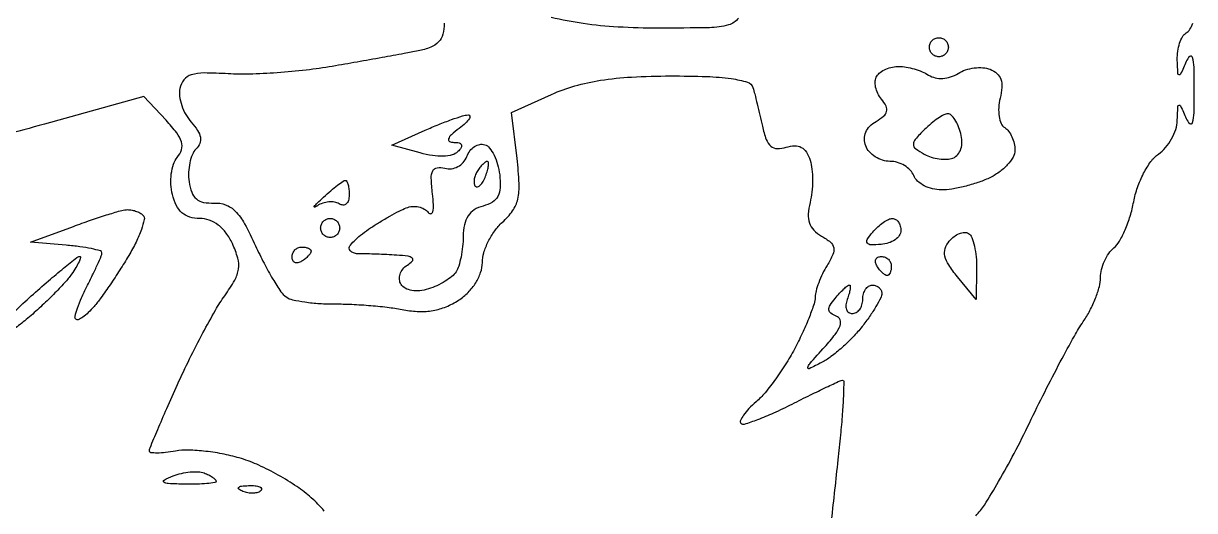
# Model space of a CAD drawing. Extents: x 0 to 102, y 0 to 135.
# Drawn here: x 91.09 to 101.51, y 109.84 to 114.17 of the extents above; entities that cross this region are included whole.
import ezdxf

# ---------------------------------------------------------------- set-up
doc = ezdxf.new("R2010")
doc.units = 0
doc.header["$MEASUREMENT"] = 0

msp = doc.modelspace()

# ---------------------------------------------------------------- linework, layer by layer
for points in [[(97.453043, 114.215736, -0.172244), (97.365004, 114.154346, -0.062151), (97.195646, 114.129852, -0.004873), (96.738825, 114.1254, -0.014271), (96.381931, 114.135589, -0.021294), (96.071315, 114.166649, -0.023404), (95.788332, 114.220791, -0.024337)], [(94.8366, 114.169429, -0.064385), (94.823933, 114.071466, -0.125723), (94.785925, 114.003087, -0.11105), (94.716011, 113.956058, -0.043712), (94.60395, 113.923398, -0.00349), (94.480063, 113.89967, -0.000948), (94.283793, 113.863881, -0.000959), (94.060939, 113.824123, -0.000996), (93.840755, 113.785728, -0.014342), (93.608592, 113.752546, -0.010503), (93.349406, 113.728561, -0.01063), (93.102799, 113.716218, -0.023034), (92.913098, 113.719502, 0.013995), (92.700049, 113.727043, 0.075153), (92.585452, 113.710586, 0.150755), (92.520599, 113.666983, 0.120136), (92.484477, 113.590355, 0.083914), (92.482106, 113.520516, 0.047962), (92.50134, 113.438127, 0.046189), (92.537513, 113.356583, 0.056494), (92.586129, 113.28887, -0.038169), (92.642727, 113.215834, -0.101813), (92.667057, 113.154926, -0.139519), (92.661671, 113.101321, -0.102357), (92.628682, 113.051122, 0.098671), (92.59594, 113.002082, 0.045255), (92.573008, 112.928349, 0.042436), (92.562258, 112.84367, 0.045532), (92.566387, 112.760407, 0.054158), (92.590286, 112.666328, 0.127028), (92.631512, 112.607302, 0.131417), (92.695136, 112.576797, 0.059907), (92.78785, 112.570661, -0.103237), (92.8918, 112.554722, -0.110759), (92.977732, 112.498604, -0.068216), (93.060007, 112.387042, -0.018427), (93.158231, 112.189961, 0.012841), (93.233044, 112.035559, 0.015583), (93.311283, 111.89504, 0.014218), (93.383476, 111.78182, 0.09607), (93.430381, 111.735123, 0.093596), (93.487802, 111.710508, 0.019199), (93.596822, 111.690677, 0.019584), (93.727186, 111.677284, 0.017307), (93.8637, 111.673378, -0.013403), (94.013325, 111.670266, -0.009076), (94.183508, 111.659059, -0.009149), (94.347652, 111.642225, -0.018009), (94.477209, 111.62178, 0.039783), (94.612381, 111.606439, 0.051586), (94.736731, 111.615108, 0.053577), (94.852892, 111.648477, 0.048352), (94.963659, 111.706625, 0.05286), (95.048547, 111.776069, 0.0542), (95.116186, 111.861231, 0.057869), (95.160162, 111.952895, 0.083117), (95.175, 112.041538, -0.073926), (95.187927, 112.128494, -0.041895), (95.227392, 112.227614, -0.040757), (95.285096, 112.322985, -0.05265), (95.353355, 112.399138, 0.056311), (95.443951, 112.501709, 0.096766), (95.490088, 112.605564, 0.068515), (95.502271, 112.743163, 0.017271), (95.483575, 112.967773), (95.43544, 113.375245), (95.79167, 113.536965, -0.037811), (95.996948, 113.612029, -0.030365), (96.226815, 113.662051, -0.024896), (96.502149, 113.690729, -0.012838), (96.848505, 113.700542, -0.008846), (97.171378, 113.695686, -0.027014), (97.38961, 113.676707, -0.036906), (97.532178, 113.645642, -0.250987), (97.581689, 113.59665, -0.011062), (97.597643, 113.540477, -0.003118), (97.620027, 113.452211, -0.003141), (97.644083, 113.352111, -0.00331), (97.666452, 113.253443, 0.031285), (97.699901, 113.136628, 0.127291), (97.740968, 113.075905, 0.18121), (97.79744, 113.054364, 0.078462), (97.878195, 113.066629, -0.068157), (97.953511, 113.079653, -0.133685), (98.012297, 113.065847, -0.129923), (98.057057, 113.02374, -0.062633), (98.090294, 112.95173, -0.050797), (98.106688, 112.87321, -0.02628), (98.111881, 112.77298, -0.02583), (98.106393, 112.668396, -0.035471), (98.090001, 112.575681, 0.045435), (98.07383, 112.472257, 0.098934), (98.08443, 112.392989, 0.112133), (98.123255, 112.330158, 0.069515), (98.192333, 112.27708, -0.043426), (98.27092, 112.222951, -0.175162), (98.3001, 112.173608, -0.153917), (98.292896, 112.112948, -0.031431), (98.24175, 112.016241, 0.024619), (98.201273, 111.942165, 0.022705), (98.167064, 111.862471, 0.023351), (98.143155, 111.788687, 0.066767), (98.136, 111.735345, -0.080916), (98.12601, 111.674018, -0.013057), (98.084483, 111.559927, -0.014126), (98.027767, 111.427057, -0.011994), (97.960622, 111.290047, -0.019548), (97.880643, 111.149957, -0.016383), (97.785353, 111.007826, -0.016696), (97.689595, 110.883615, -0.0429), (97.610237, 110.802735, 0.023173), (97.546053, 110.742279, 0.038075), (97.49842, 110.6849, 0.045463), (97.470905, 110.637493, 0.314937), (97.475335, 110.612465, 0.281901), (97.507417, 110.604754, 0.01123), (97.625868, 110.646141, 0.016907), (97.769116, 110.705428, 0.010819), (97.93147, 110.783426, -0.002772), (98.093179, 110.864342, -0.004229), (98.234491, 110.932595, -0.001589), (98.356482, 110.989776, -0.106356), (98.378818, 110.994846, -0.424119), (98.390231, 110.983306, -0.004022), (98.386239, 110.852201, -0.010036), (98.37704, 110.69526, -0.005968), (98.360103, 110.50875, -0.000806), (98.336918, 110.286849, -0.000468), (98.308387, 110.020351, -0.000467), (98.279284, 109.753225, -0.000788)], [(99.563996, 109.78965, 0.059147), (99.641551, 109.885525, 0.009374), (99.766846, 110.09302, 0.010283), (99.90553, 110.344526, 0.008833), (100.041211, 110.6145, -0.004935), (100.177027, 110.890079, -0.005182), (100.316112, 111.158454, -0.004977), (100.440814, 111.38756, -0.022992), (100.520252, 111.51586, 0.030312), (100.579102, 111.614091, 0.026238), (100.628836, 111.723491, 0.02711), (100.663338, 111.827599, 0.066549), (100.674, 111.907351, -0.060878), (100.68269, 111.978454, -0.044029), (100.708677, 112.054026, -0.044597), (100.746846, 112.122527, -0.070262), (100.79205, 112.172255, 0.089224), (100.841463, 112.230909, 0.028781), (100.892581, 112.33291, 0.027663), (100.93746, 112.455205, 0.027746), (100.968511, 112.581585, -0.038669), (101.002809, 112.709102, -0.034634), (101.057334, 112.834799, -0.036334), (101.122557, 112.940906, -0.084196), (101.188861, 113.006368, 0.06503), (101.251272, 113.063457, 0.04713), (101.304977, 113.140981, 0.047626), (101.342578, 113.225986, 0.07244), (101.356746, 113.305347, -0.003286), (101.361542, 113.429515, -0.342701), (101.371946, 113.441729, -0.35274), (101.386014, 113.434526, -0.003368), (101.4354, 113.3217, 0.115961), (101.467611, 113.278142, 0.544664), (101.491782, 113.285469, 0.062884), (101.505291, 113.372836, 0.00695), (101.508108, 113.5755, 0.00695), (101.505291, 113.778164, 0.062884), (101.491782, 113.865531, 0.544664), (101.467611, 113.872858, 0.115961), (101.4354, 113.8293, -0.003353), (101.385989, 113.716408, -0.352087), (101.371936, 113.70919, -0.343362), (101.361543, 113.721363, -0.003282), (101.356746, 113.845457, -0.042673), (101.36073, 113.920242, -0.045307), (101.377398, 113.991725, -0.049915), (101.403342, 114.049918, -0.125173), (101.4354, 114.0831, 0.113876), (101.467858, 114.115231, 0.049743), (101.495149, 114.169729, 0.045713)], [(93.768501, 109.831455, 0.036179), (93.653692, 109.949703, 0.034013), (93.525169, 110.049413, 0.020255), (93.360126, 110.150902, 0.020223), (93.186638, 110.239109, 0.032721), (93.032013, 110.298108, 0.025453), (92.879911, 110.336654, 0.02099), (92.714569, 110.362545, 0.021493), (92.560546, 110.373403, 0.051668), (92.44665, 110.364747, -0.016485), (92.357439, 110.351618, -0.028217), (92.282341, 110.347352, -0.02868), (92.226608, 110.350534, -0.381099), (92.214, 110.364673, -0.098402), (92.219991, 110.39482, -0.001578), (92.28723, 110.555869, -0.004076), (92.367754, 110.742768, -0.002684), (92.463292, 110.956517, -0.008238), (92.571296, 111.184646, -0.007591), (92.68965, 111.415447, -0.007605), (92.801366, 111.617907, -0.024841), (92.883801, 111.746771, 0.025685), (92.972166, 111.885419, 0.092837), (93.006036, 111.984007, 0.10619), (92.999653, 112.080857, 0.039328), (92.951759, 112.209652, 0.050945), (92.895559, 112.304172, 0.070154), (92.826282, 112.374437, 0.077988), (92.746607, 112.417628, 0.084597), (92.659762, 112.43274, -0.073725), (92.571895, 112.446081, -0.106472), (92.503545, 112.484313, -0.097399), (92.452949, 112.550258, -0.053644), (92.417665, 112.645999, -0.050056), (92.404411, 112.736206, -0.044791), (92.408544, 112.83076, -0.047418), (92.428251, 112.915707, -0.092763), (92.461909, 112.976202, 0.101265), (92.498674, 113.044982, 0.14642), (92.498555, 113.113464, 0.090696), (92.457262, 113.194074, 0.023281), (92.362463, 113.306427), (92.165414, 113.519047), (91.280257, 113.272223, -0.002519), (90.91345, 113.171928, -0.00247)]]:
    msp.add_lwpolyline(points, format="xyb")
for points in [[(99.2358, 114.0408, -0.099038), (99.268087, 114.034341, -0.097945), (99.295549, 114.015949, -0.097945), (99.313941, 113.988487, -0.099038), (99.3204, 113.9562, -0.099038), (99.313941, 113.923913, -0.097945), (99.295549, 113.896451, -0.097945), (99.268087, 113.878059, -0.099038), (99.2358, 113.8716, -0.099038), (99.203513, 113.878059, -0.097945), (99.176051, 113.896451, -0.097945), (99.157659, 113.923913, -0.099038), (99.1512, 113.9562, -0.099038), (99.157659, 113.988487, -0.097945), (99.176051, 114.015949, -0.097945), (99.203513, 114.034341, -0.099038)], [(98.881243, 113.785705, -0.042397), (98.944711, 113.779734, -0.026588), (99.01733, 113.7626, -0.026616), (99.087545, 113.737913, -0.043289), (99.14363, 113.708869, 0.084036), (99.202505, 113.684207, 0.07124), (99.269775, 113.678356, 0.066771), (99.339983, 113.691772, 0.059089), (99.407374, 113.723516, -0.061378), (99.472983, 113.754055, -0.046497), (99.550545, 113.771409, -0.047466), (99.627721, 113.773904, -0.076115), (99.691971, 113.759909, -0.090077), (99.752621, 113.723051, -0.128944), (99.787392, 113.670959, -0.102292), (99.796664, 113.599049, -0.04259), (99.780923, 113.501987, 0.045614), (99.768089, 113.419708, 0.054223), (99.771605, 113.341218, 0.063024), (99.789788, 113.277741, 0.154295), (99.821145, 113.241337, -0.09473), (99.856122, 113.209241, -0.05317), (99.885541, 113.159395, -0.05041), (99.905407, 113.100671, -0.057587), (99.91194, 113.041757, -0.128606), (99.895296, 112.979297, -0.05665), (99.844585, 112.909659, -0.050824), (99.770728, 112.844007, -0.047614), (99.683574, 112.79295, -0.027734), (99.581967, 112.752447, -0.020001), (99.464803, 112.718264, -0.020295), (99.350439, 112.69469, -0.040698), (99.258579, 112.6872, -0.059563), (99.17951, 112.696653, -0.059647), (99.104939, 112.724477, -0.065429), (99.045799, 112.765543, -0.117225), (99.012594, 112.8141, 0.09957), (98.98184, 112.862623, 0.066848), (98.930378, 112.903723, 0.063724), (98.866971, 112.931519, 0.071589), (98.801094, 112.941, -0.077128), (98.734916, 112.951269, -0.064983), (98.670628, 112.981353, -0.066775), (98.617885, 113.025853, -0.092819), (98.585575, 113.078373, -0.092785), (98.574238, 113.140193, -0.099052), (98.586515, 113.200409, -0.09325), (98.621997, 113.254031, -0.072646), (98.677521, 113.296702, 0.044114), (98.744485, 113.342355, 0.162716), (98.771391, 113.385113, 0.179179), (98.765858, 113.432781, 0.055701), (98.725608, 113.494023, -0.060609), (98.69275, 113.5451, -0.062128), (98.673434, 113.602146, -0.06868), (98.669897, 113.656285, -0.121005), (98.68361, 113.698694, -0.097799), (98.714941, 113.732424, -0.053185), (98.764177, 113.76068, -0.050116), (98.822473, 113.779648, -0.05593)], [(95.0481, 113.354408, -0.349977), (95.063174, 113.343565, -0.218301), (95.059609, 113.320895, -0.06295), (95.026058, 113.281983, -0.021493), (94.96848, 113.234409, 0.019086), (94.899316, 113.17782, 0.122729), (94.873901, 113.140884, 0.389985), (94.882776, 113.118998, 0.110914), (94.92195, 113.1102, -0.051547), (94.968301, 113.105409, -0.244748), (94.988281, 113.08905, -0.249442), (94.986131, 113.063579, -0.053114), (94.957242, 113.027802, -0.13383), (94.906909, 112.999029, -0.054315), (94.828103, 112.987544, -0.045468), (94.73076, 112.992872, -0.031692), (94.623072, 113.015703), (94.3713, 113.086001), (94.6674, 113.218099, -0.008634), (94.786969, 113.268986, -0.010317), (94.901372, 113.312631, -0.009181), (94.998854, 113.345528, -0.064432)], [(99.316576, 113.364, 0.121991), (99.281215, 113.355242, 0.026467), (99.2268, 113.322736, 0.026109), (99.166232, 113.2773, 0.022399), (99.107413, 113.223527, 0.016644), (99.026141, 113.136657, 0.180598), (99.009454, 113.092522, 0.24021), (99.028285, 113.055206, 0.030448), (99.106508, 113.004948, 0.052092), (99.16842, 112.978324, 0.042457), (99.238917, 112.96277, 0.044075), (99.307023, 112.959758, 0.080804), (99.361272, 112.971045, 0.124462), (99.404427, 113.001469, 0.100548), (99.432127, 113.051145, 0.08381), (99.441325, 113.115939, 0.057454), (99.430866, 113.189625, 0.034661), (99.408367, 113.256381, 0.046487), (99.378483, 113.312777, 0.054804), (99.346138, 113.351993, 0.195333)], [(95.196194, 113.089561, -0.146708), (95.238721, 113.059927, -0.05221), (95.278891, 112.996775, -0.046288), (95.310994, 112.91393, -0.040005), (95.329276, 112.822434, -0.03889), (95.333848, 112.706773, -0.113149), (95.313141, 112.630039, -0.137576), (95.264176, 112.578762, -0.069922), (95.181226, 112.544141, 0.078428), (95.102837, 112.509855, 0.105416), (95.047834, 112.455562, 0.093544), (95.01557, 112.378238, 0.050776), (95.004505, 112.275483, -0.02456), (94.999435, 112.18327, -0.023363), (94.985332, 112.090428, -0.024045), (94.965093, 112.009669, -0.072349), (94.941055, 111.958352, -0.077952), (94.904455, 111.918117, -0.031011), (94.843334, 111.874934, -0.029761), (94.770374, 111.835681, -0.032954), (94.69567, 111.806861, -0.050138), (94.618551, 111.791058, -0.066642), (94.547085, 111.793286, -0.079682), (94.489314, 111.812641, -0.134532), (94.452181, 111.847217, -0.119214), (94.438154, 111.890081, -0.099471), (94.443872, 111.937769, -0.091097), (94.468535, 111.982989, -0.081474), (94.508511, 112.018563, 0.059952), (94.552314, 112.054302, 0.419021), (94.551645, 112.07915, 0.155944), (94.513948, 112.096937, 0.015616), (94.4136, 112.107032, 0.004628), (94.32487, 112.112342, 0.004204), (94.233164, 112.116206, 0.004209), (94.151067, 112.118282, 0.013497), (94.09635, 112.117727, -0.04996), (94.05588, 112.120269, -0.071675), (94.021664, 112.131066, -0.093832), (93.998693, 112.148022, -0.189158), (93.9906, 112.16865, -0.180816), (94.001228, 112.197078, -0.023799), (94.046515, 112.244429, -0.025141), (94.10805, 112.297301, -0.018616), (94.18095, 112.3496, -0.010094), (94.263128, 112.401684, -0.008351), (94.352662, 112.453904, -0.008451), (94.436395, 112.499042, -0.022319), (94.4982, 112.527603, -0.077647), (94.551909, 112.540363, -0.072747), (94.608222, 112.536587, -0.076589), (94.658458, 112.517387, -0.10478), (94.694544, 112.485303, 0.288327), (94.717564, 112.476265, 0.299503), (94.735022, 112.49317, 0.066757), (94.740408, 112.555506, 0.018375), (94.73214, 112.653829, -0.018807), (94.720747, 112.790742, -0.124626), (94.734437, 112.857399, -0.256902), (94.772653, 112.884529, -0.092811), (94.841379, 112.879663, 0.096325), (94.900043, 112.87592, 0.090455), (94.95727, 112.894172, 0.089153), (95.005024, 112.931774, 0.090129), (95.036478, 112.983519, -0.071524), (95.065054, 113.034701, -0.083359), (95.105674, 113.072729, -0.09505), (95.151726, 113.092014, -0.131835)], [(95.219638, 112.941, 0.16338), (95.202714, 112.935319, 0.034154), (95.178784, 112.914495, 0.032473), (95.153112, 112.885315, 0.02576), (95.129221, 112.850771, 0.049364), (95.110876, 112.813267, 0.059701), (95.101682, 112.775204, 0.070517), (95.102441, 112.742287, 0.156651), (95.113777, 112.720223, 0.281567), (95.133162, 112.715551, 0.118528), (95.156969, 112.730095, 0.069269), (95.182091, 112.763271, 0.035865), (95.204193, 112.810451, 0.021914), (95.220933, 112.860529, 0.040274), (95.229395, 112.902651, 0.056204), (95.229556, 112.932089, 0.38326)], [(93.957672, 112.7718, -0.296048), (93.97042, 112.763527, -0.043736), (93.980927, 112.733056, -0.03762), (93.988216, 112.690453, -0.023565), (93.9906, 112.639907, -0.069674), (93.984095, 112.59345, -0.144341), (93.96466, 112.56279, -0.189995), (93.935845, 112.552479, -0.131168), (93.902294, 112.56259, 0.097457), (93.860657, 112.578228, 0.06206), (93.808781, 112.580357, 0.059114), (93.755081, 112.569413, 0.067394), (93.707957, 112.546433, -0.063381), (93.684413, 112.534718, -0.731975), (93.680486, 112.539968, -0.044785), (93.706354, 112.569999, -0.006993), (93.763335, 112.62375, -0.009449), (93.827565, 112.680467, -0.01336), (93.887003, 112.72831, -0.00946), (93.937795, 112.765507, -0.154509)], [(92.00955, 112.511321, -0.055795), (92.048699, 112.509804, -0.042335), (92.090516, 112.4998, -0.043332), (92.128633, 112.483412, -0.073315), (92.156479, 112.462721, -0.256529), (92.167745, 112.424005, -0.029976), (92.142048, 112.334301, -0.030006), (92.095454, 112.223764, -0.020057), (92.029727, 112.103171, -0.007904), (91.950757, 111.975785, -0.006845), (91.864, 111.844638, -0.006903), (91.782132, 111.727983, -0.019932), (91.721167, 111.650331, -0.023874), (91.670143, 111.595911, -0.039211), (91.621537, 111.555673, -0.047577), (91.581322, 111.532754, -0.31162), (91.559681, 111.536719, -0.263616), (91.552419, 111.562967, -0.019582), (91.574102, 111.637037, -0.023116), (91.609378, 111.727945, -0.015219), (91.657862, 111.829137, 0.006086), (91.708863, 111.930776, 0.008451), (91.751891, 112.023128, 0.005631), (91.785611, 112.101174, 0.099471), (91.791, 112.127992, 0.337678), (91.777679, 112.145467, 0.014521), (91.697808, 112.16494, 0.019723), (91.595369, 112.182593, 0.01216), (91.47375, 112.195643), (91.1565, 112.2219), (91.5372, 112.363271, -0.005793), (91.689684, 112.417893, -0.007164), (91.832992, 112.465076, -0.005998), (91.954099, 112.501446, -0.051795)], [(93.8214, 112.4334, -0.099038), (93.853687, 112.426941, -0.097945), (93.881149, 112.408549, -0.097945), (93.899541, 112.381087, -0.099038), (93.906, 112.3488, -0.099038), (93.899541, 112.316513, -0.097945), (93.881149, 112.289051, -0.097945), (93.853687, 112.270659, -0.099038), (93.8214, 112.2642, -0.099038), (93.789113, 112.270659, -0.097945), (93.761651, 112.289051, -0.097945), (93.743259, 112.316513, -0.099038), (93.7368, 112.3488, -0.099038), (93.743259, 112.381087, -0.097945), (93.761651, 112.408549, -0.097945), (93.789113, 112.426941, -0.099038)], [(98.823159, 112.4334, -0.145095), (98.85147, 112.425008, -0.09934), (98.875592, 112.401412, -0.083493), (98.891848, 112.366131, -0.066392), (98.8974, 112.324503, -0.153162), (98.884044, 112.281926, -0.089029), (98.845819, 112.243709, -0.074048), (98.788953, 112.215545, -0.059282), (98.721805, 112.202379, -0.020225), (98.62973, 112.199179, -0.246497), (98.599569, 112.21523, -0.304022), (98.599319, 112.246134, -0.02764), (98.647564, 112.311276, -0.032763), (98.691826, 112.358011, -0.034858), (98.740953, 112.397526, -0.037234), (98.787697, 112.425119, -0.115212)], [(99.499186, 112.300576, -0.165116), (99.52804, 112.265612, -0.034578), (99.551338, 112.188533, -0.032793), (99.56696, 112.09101, -0.025933), (99.571385, 111.984257), (99.568571, 111.7143), (99.400911, 111.915596, -0.027111), (99.322996, 112.020185, -0.090662), (99.289409, 112.098479, -0.134636), (99.292313, 112.165576, -0.095742), (99.328711, 112.231915, -0.055707), (99.370796, 112.27246, -0.068253), (99.418166, 112.299531, -0.081478), (99.463348, 112.309648, -0.154018)], [(91.592945, 112.095, -0.494139), (91.600686, 112.084877, -0.04127), (91.587626, 112.048819, -0.030295), (91.560555, 111.998134, -0.015433), (91.520847, 111.937788, -0.031829), (91.459656, 111.861574, -0.010627), (91.360957, 111.758015, -0.010528), (91.246517, 111.647688, -0.011819), (91.131777, 111.546561, -0.014857), (91.022065, 111.459809, -0.023854), (90.92307, 111.393288, -0.020445), (90.841855, 111.348596, -0.32242), (90.812402, 111.353398, -0.385214), (90.810929, 111.382833, -0.011334), (90.898546, 111.485172, -0.017201), (91.015858, 111.607343, -0.010307), (91.163023, 111.744625, -0.004559), (91.315839, 111.87891, -0.007004), (91.450794, 111.992077, -0.002878), (91.567572, 112.086135, -0.169674)], [(93.5676, 112.1796, -0.042167), (93.599989, 112.176864, -0.061769), (93.627349, 112.168641, -0.081139), (93.645901, 112.156559, -0.210953), (93.6522, 112.142293, -0.151918), (93.646655, 112.124465, -0.038439), (93.627349, 112.100586, -0.035638), (93.599983, 112.075457, -0.029505), (93.5676, 112.0527, -0.082592), (93.535274, 112.039459, -0.161196), (93.507851, 112.042091, -0.182303), (93.489623, 112.059979, -0.108972), (93.483, 112.090007, -0.093332), (93.48944, 112.124207, -0.09642), (93.507851, 112.153282, -0.099167), (93.53532, 112.172742, -0.105053)], [(98.723207, 112.095, -0.093332), (98.757407, 112.08856, -0.09642), (98.786482, 112.070149, -0.099167), (98.805942, 112.04268, -0.105053), (98.8128, 112.0104, -0.042167), (98.810064, 111.978011, -0.061769), (98.801841, 111.950651, -0.081139), (98.789759, 111.932099, -0.210953), (98.775493, 111.9258, -0.151918), (98.757665, 111.931345, -0.038439), (98.733786, 111.950651, -0.035638), (98.708657, 111.978017, -0.029505), (98.6859, 112.0104, -0.082592), (98.672659, 112.042726, -0.161196), (98.675291, 112.070149, -0.182303), (98.693179, 112.088377, -0.108972)], [(98.439804, 111.8412, -0.407084), (98.448047, 111.833156, -0.044074), (98.446182, 111.803923, -0.034664), (98.43698, 111.762979, -0.019009), (98.420394, 111.7143, 0.06502), (98.408689, 111.665748, 0.112257), (98.413512, 111.624677, 0.151946), (98.433715, 111.597658, 0.158089), (98.465349, 111.5874, 0.134459), (98.501062, 111.597181, 0.100435), (98.53149, 111.624677, 0.087143), (98.551966, 111.665807, 0.072144), (98.559, 111.7143, -0.064853), (98.565319, 111.762814, -0.082425), (98.583851, 111.803923, -0.098894), (98.611337, 111.831423, -0.148195), (98.6436, 111.8412, -0.085205), (98.675906, 111.835654, -0.093577), (98.703349, 111.8197, -0.100393), (98.721702, 111.795928, -0.114837), (98.7282, 111.768009, -0.117547), (98.718435, 111.727048, -0.016716), (98.67657, 111.650681, -0.018259), (98.619738, 111.56229, -0.014649), (98.552439, 111.471374, -0.025428), (98.471696, 111.378822, -0.019226), (98.37432, 111.2855, -0.019568), (98.27583, 111.20478, -0.042029), (98.192889, 111.152384, -0.009015), (98.082807, 111.097653, -0.616854), (98.069961, 111.107666, -0.132569), (98.086719, 111.141463, -0.002441), (98.2206, 111.291423, 0.018655), (98.313831, 111.402927, 0.075498), (98.356833, 111.4801, 0.181126), (98.356797, 111.531525, 0.220883), (98.322819, 111.564932, -0.069675), (98.274731, 111.590045, -0.224151), (98.257577, 111.620758, -0.158867), (98.267866, 111.661611, -0.032734), (98.312028, 111.722527, -0.013583), (98.351888, 111.767984, -0.018818), (98.390189, 111.80634, -0.015593), (98.423461, 111.835363, -0.17323)], [(92.70045, 110.170741, -0.025783), (92.740947, 110.153129, -0.035446), (92.775136, 110.132976, -0.038327), (92.79958, 110.113204, -0.206373), (92.8062, 110.097849, -0.370251), (92.795102, 110.084916, -0.013355), (92.725433, 110.076113, -0.018805), (92.636668, 110.070659, -0.011348), (92.53125, 110.070546, -0.005555), (92.381213, 110.075459, -0.140835), (92.342743, 110.088365, -0.572137), (92.344109, 110.10728, -0.020655), (92.4255, 110.143439, -0.036784), (92.498048, 110.166137, -0.032691), (92.576062, 110.179074, -0.03417), (92.647967, 110.18128, -0.080427)], [(93.09525, 110.057921, -0.028489), (93.154147, 110.056991, -0.077125), (93.194754, 110.047624, -0.208169), (93.210197, 110.032003, -0.296942), (93.206287, 110.013488, -0.126455), (93.178629, 109.997139, -0.060344), (93.137572, 109.990442, -0.05415), (93.090403, 109.993608, -0.051402), (93.044137, 110.006809, -0.054073), (93.008887, 110.025552, -0.470617), (93.007428, 110.04097, -0.168741), (93.032111, 110.052926, -0.018894)]]:
    msp.add_lwpolyline(points, format="xyb", close=True)

doc.saveas('drawing.dxf')
